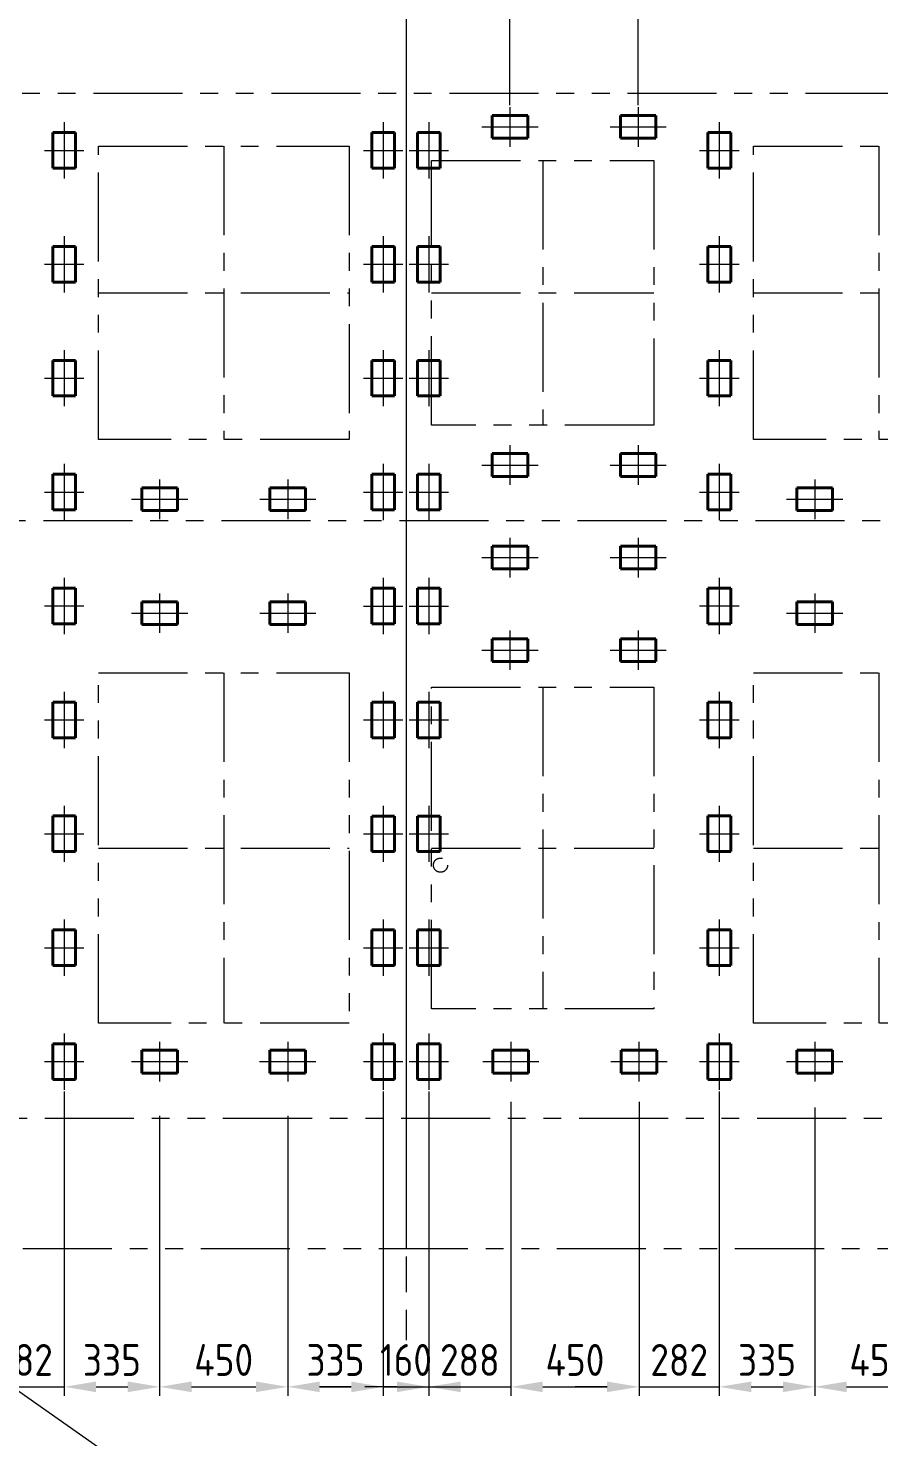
# Model space of a CAD drawing. Header units: millimetres. Extents: x 52110 to 400893, y -153728 to 31997.
# Drawn here: x 216234 to 219221, y -91424 to -86477 of the extents above; entities that cross this region are included whole.
import ezdxf

# ---------------------------------------------------------------- set-up
doc = ezdxf.new("R2010")
doc.units = ezdxf.units.MM
doc.header["$LTSCALE"] = 500
for name, pattern in [('CENTER', [2, 1.25, -0.25, 0.25, -0.25]), ('DASHED2', [0.375, 0.25, -0.125]), ('PHANTOM2', [1.25, 0.625, -0.125, 0.125, -0.125, 0.125, -0.125])]:
    doc.linetypes.add(name, pattern=pattern)
for name, color, linetype, lineweight in [('2D', 4, 'PHANTOM2', 20), ('SHI', 7, 'Continuous', 40), ('WEN', 3, 'Continuous', 20), ('XU', 6, 'DASHED2', 20), ('ZHONG', 1, 'CENTER', 20)]:
    doc.layers.add(name, color=color, linetype=linetype, lineweight=lineweight)
doc.styles.add('GB', font='gbenor.shx', dxfattribs={"bigfont": 'gbcbig.shx'})
doc.dimstyles.new('ISO-25$0', dxfattribs={"dimscale": 40, "dimtxt": 3.5, "dimasz": 3.5, "dimexe": 1, "dimexo": 0.2, "dimgap": 1.2, "dimtad": 1, "dimtoh": 1, "dimdec": 1, "dimzin": 9, "dimdsep": 46, "dimtxsty": 'GB', "dimcen": 0, "dimclrd": 3, "dimclre": 3, "dimclrt": 256, "dimadec": 0, "dimazin": 2, "dimtfac": 1, "dimtdec": 1, "dimtix": 1, "dimtmove": 0, "dimatfit": 3, "dimldrblk": 'DOTSMALL', "dimfxl": 0, "dimlwd": -1, "dimlwe": 20, "dimarcsym": 0})

# ---------------------------------------------------------------- blocks, each defined once
blk = doc.blocks.new('A$C757A3AD5')
at = {"layer": '2D'}
for points in [[(1020, 3140), (1900, 3140), (1900, 2110), (1020, 2110)], [(-110, 3090), (670, 3090), (670, 2160), (-110, 2160)], [(1020, 1290), (1900, 1290), (1900, 60), (1020, 60)], [(-110, 1240), (670, 1240), (670, 110), (-110, 110)]]:
    blk.add_lwpolyline(points, close=True, dxfattribs=at)
at = {"layer": 'ZHONG', "color": 1, "ltscale": 0.5}
for p, q in [((1460, 3140), (1460, 2110)), ((280, 3090), (280, 2160)), ((-110, 2625), (670, 2625)), ((1020, 2625), (1900, 2625)), ((1460, 1290), (1460, 60)), ((280, 1240), (280, 110)), ((-110, 675), (670, 675)), ((1020, 675), (1900, 675))]:
    blk.add_line(p, q, dxfattribs=at)
blk = doc.blocks.new('A$C5B802F15')
at = {"layer": 'SHI', "color": 3}
for p, q in [((3680.1, 2810.6), (3760.1, 2810.6)), ((3680.1, 2685.6), (3680.1, 2810.6)), ((3760.1, 2810.6), (3760.1, 2685.6)), ((3760.1, 2685.6), (3680.1, 2685.6))]:
    blk.add_line(p, q, dxfattribs=at)
at = {"layer": 'ZHONG'}
for p, q in [((3720.1, 2846.8), (3720.1, 2649.3)), ((3650.7, 2748.1), (3789.6, 2748.1))]:
    blk.add_line(p, q, dxfattribs=at)
blk = doc.blocks.new('A$C437F63FB')
at = {"layer": 'XU'}
blk.add_line((149.5, 2283.5), (149.5, -2322.7), dxfattribs=at)
at = {"layer": 'WEN'}
for p in [(-3650.7, -893), (-3490.7, -893), (-3650.7, -1293), (-3490.7, -1293), (-3650.7, -1693), (-3490.7, -1693), (-3650.7, -2093), (-3650.7, -2093), (-3490.7, -2093), (-3490.7, -2093), (-3650.7, -2493), (-3490.7, -2493), (-3650.7, -2893), (-3490.7, -2893), (-3650.7, -3293), (-3490.7, -3293), (-3650.7, -3693), (-3490.7, -3693), (-3650.7, -4093), (-3490.7, -4093)]:
    blk.add_blockref('A$C5B802F15', p, dxfattribs=at)
blk = doc.blocks.new('A$C28FB080F')
at = {"layer": 'WEN'}
for p in [(-3650.7, 745.4), (-3650.7, 345.4), (-3650.7, -54.6), (-3650.7, -454.6), (-3650.7, -454.6), (-3650.7, -854.6), (-3650.7, -1254.6), (-3650.7, -1654.6), (-3650.7, -2054.6), (-3650.7, -2454.6)]:
    blk.add_blockref('A$C5B802F15', p, dxfattribs=at)
blk = doc.blocks.new('A$C211F6658')
at = {"layer": 'SHI'}
for p, q in [((-62.5, 40), (-62.5, -40)), ((62.5, 40), (-62.5, 40)), ((62.5, -40), (62.5, 40)), ((-62.5, -40), (62.5, -40))]:
    blk.add_line(p, q, dxfattribs=at)
at = {"layer": 'ZHONG'}
for p, q in [((0, 69.5), (0, -69.5)), ((-98.7, 0), (98.7, 0))]:
    blk.add_line(p, q, dxfattribs=at)
blk = doc.blocks.new('*D696')
at = {"layer": 'Defpoints', "color": 0}
for p in [(218375.7, -86021.6), (217925.7, -86754.3), (218375.7, -86754.3)]:
    blk.add_point(p, dxfattribs=at)
at = {"layer": 'WEN', "color": 3, "linetype": 'ByBlock', "lineweight": 20}
for p, q in [((217925.7, -86747.9), (217925.7, -85989.6)), ((218375.7, -86747.9), (218375.7, -85989.6))]:
    blk.add_line(p, q, dxfattribs=at)
at = {"layer": 'WEN', "color": 3, "linetype": 'ByBlock'}
blk.add_line((218037.7, -86021.6), (218263.7, -86021.6), dxfattribs=at)
at = {"layer": 'WEN', "color": 3}
for points in [[(218037.7, -86002.9), (218037.7, -86040.3), (217925.7, -86021.6)], [(218263.7, -86002.9), (218263.7, -86040.3), (218375.7, -86021.6)]]:
    blk.add_solid(points, dxfattribs=at)
at = {"layer": 'WEN', "insert": (218150.7, -85927.2), "char_height": 112, "attachment_point": 5, "style": 'GB'}
blk.add_mtext('450', dxfattribs=at)
blk = doc.blocks.new('_DotSmall')
at = {"color": 0, "linetype": 'ByBlock', "const_width": 0.5}
blk.add_lwpolyline([(-0.0625, 0, 1), (0.0625, 0, 1)], format="xyb", close=True, dxfattribs=at)
blk = doc.blocks.new('*D974')
at = {"layer": 'Defpoints', "color": 0}
for p in [(216360.7, -90205.1), (216078.8, -90240.8), (216360.7, -91248.4)]:
    blk.add_point(p, dxfattribs=at)
at = {"layer": 'WEN', "color": 3, "linetype": 'ByBlock', "lineweight": 20}
for p, q in [((216360.7, -90211.5), (216360.7, -91280.4)), ((216078.8, -90247.2), (216078.8, -91280.4))]:
    blk.add_line(p, q, dxfattribs=at)
at = {"layer": 'WEN', "color": 3, "linetype": 'ByBlock'}
for p, q in [((215966.8, -91248.4), (215854.8, -91248.4)), ((216078.8, -91248.4), (216360.7, -91248.4)), ((216472.7, -91248.4), (216584.7, -91248.4))]:
    blk.add_line(p, q, dxfattribs=at)
at = {"layer": 'WEN', "color": 3}
for points in [[(215966.8, -91229.8), (215966.8, -91267.1), (216078.8, -91248.4)], [(216472.7, -91229.8), (216472.7, -91267.1), (216360.7, -91248.4)]]:
    blk.add_solid(points, dxfattribs=at)
at = {"layer": 'WEN', "insert": (216219.7, -91154), "char_height": 112, "attachment_point": 5, "style": 'GB'}
blk.add_mtext('282', dxfattribs=at)
blk = doc.blocks.new('*D975')
at = {"layer": 'Defpoints', "color": 0}
for p in [(216360.7, -90205.1), (216695.7, -90290.8), (216695.7, -91248.4)]:
    blk.add_point(p, dxfattribs=at)
at = {"layer": 'WEN', "color": 3, "linetype": 'ByBlock', "lineweight": 20}
for p, q in [((216360.7, -90211.5), (216360.7, -91280.4)), ((216695.7, -90297.2), (216695.7, -91280.4))]:
    blk.add_line(p, q, dxfattribs=at)
at = {"layer": 'WEN', "color": 3, "linetype": 'ByBlock'}
blk.add_line((216472.7, -91248.4), (216583.7, -91248.4), dxfattribs=at)
at = {"layer": 'WEN', "color": 3}
for points in [[(216472.7, -91229.8), (216472.7, -91267.1), (216360.7, -91248.4)], [(216583.7, -91229.8), (216583.7, -91267.1), (216695.7, -91248.4)]]:
    blk.add_solid(points, dxfattribs=at)
at = {"layer": 'WEN', "insert": (216528.2, -91154), "char_height": 112, "attachment_point": 5, "style": 'GB'}
blk.add_mtext('335', dxfattribs=at)
blk = doc.blocks.new('*D976')
at = {"layer": 'Defpoints', "color": 0}
for p in [(216695.7, -90290.8), (217145.7, -90290.8), (217145.7, -91248.4)]:
    blk.add_point(p, dxfattribs=at)
at = {"layer": 'WEN', "color": 3, "linetype": 'ByBlock', "lineweight": 20}
for p, q in [((216695.7, -90297.2), (216695.7, -91280.4)), ((217145.7, -90297.2), (217145.7, -91280.4))]:
    blk.add_line(p, q, dxfattribs=at)
at = {"layer": 'WEN', "color": 3, "linetype": 'ByBlock'}
blk.add_line((216807.7, -91248.4), (217033.7, -91248.4), dxfattribs=at)
at = {"layer": 'WEN', "color": 3}
for points in [[(216807.7, -91229.8), (216807.7, -91267.1), (216695.7, -91248.4)], [(217033.7, -91229.8), (217033.7, -91267.1), (217145.7, -91248.4)]]:
    blk.add_solid(points, dxfattribs=at)
at = {"layer": 'WEN', "insert": (216920.7, -91154), "char_height": 112, "attachment_point": 5, "style": 'GB'}
blk.add_mtext('450', dxfattribs=at)
blk = doc.blocks.new('*D977')
at = {"layer": 'Defpoints', "color": 0}
for p in [(217480.7, -90205.1), (217145.7, -90290.8), (217480.7, -91248.4)]:
    blk.add_point(p, dxfattribs=at)
at = {"layer": 'WEN', "color": 3, "linetype": 'ByBlock', "lineweight": 20}
for p, q in [((217480.7, -90211.5), (217480.7, -91280.4)), ((217145.7, -90297.2), (217145.7, -91280.4))]:
    blk.add_line(p, q, dxfattribs=at)
at = {"layer": 'WEN', "color": 3, "linetype": 'ByBlock'}
blk.add_line((217257.7, -91248.4), (217368.7, -91248.4), dxfattribs=at)
at = {"layer": 'WEN', "color": 3}
for points in [[(217257.7, -91229.8), (217257.7, -91267.1), (217145.7, -91248.4)], [(217368.7, -91229.8), (217368.7, -91267.1), (217480.7, -91248.4)]]:
    blk.add_solid(points, dxfattribs=at)
at = {"layer": 'WEN', "insert": (217313.2, -91154), "char_height": 112, "attachment_point": 5, "style": 'GB'}
blk.add_mtext('335', dxfattribs=at)
blk = doc.blocks.new('*D978')
at = {"layer": 'Defpoints', "color": 0}
for p in [(217480.7, -90205.1), (217640.7, -90205.1), (217640.7, -91248.4)]:
    blk.add_point(p, dxfattribs=at)
at = {"layer": 'WEN', "color": 3, "linetype": 'ByBlock', "lineweight": 20}
for p, q in [((217480.7, -90211.5), (217480.7, -91280.4)), ((217640.7, -90211.5), (217640.7, -91280.4))]:
    blk.add_line(p, q, dxfattribs=at)
at = {"layer": 'WEN', "color": 3, "linetype": 'ByBlock'}
for p, q in [((217368.7, -91248.4), (217256.7, -91248.4)), ((217480.7, -91248.4), (217640.7, -91248.4)), ((217752.7, -91248.4), (217864.7, -91248.4))]:
    blk.add_line(p, q, dxfattribs=at)
at = {"layer": 'WEN', "color": 3}
for points in [[(217368.7, -91229.8), (217368.7, -91267.1), (217480.7, -91248.4)], [(217752.7, -91229.8), (217752.7, -91267.1), (217640.7, -91248.4)]]:
    blk.add_solid(points, dxfattribs=at)
at = {"layer": 'WEN', "insert": (217560.7, -91154), "char_height": 112, "attachment_point": 5, "style": 'GB'}
blk.add_mtext('160', dxfattribs=at)
blk = doc.blocks.new('*D979')
at = {"layer": 'Defpoints', "color": 0}
for p in [(217640.7, -90205.1), (217928.8, -90240.8), (217928.8, -91248.4)]:
    blk.add_point(p, dxfattribs=at)
at = {"layer": 'WEN', "color": 3, "linetype": 'ByBlock', "lineweight": 20}
for p, q in [((217640.7, -90211.5), (217640.7, -91280.4)), ((217928.8, -90247.2), (217928.8, -91280.4))]:
    blk.add_line(p, q, dxfattribs=at)
at = {"layer": 'WEN', "color": 3, "linetype": 'ByBlock'}
for p, q in [((217528.7, -91248.4), (217416.7, -91248.4)), ((217640.7, -91248.4), (217928.8, -91248.4)), ((218040.8, -91248.4), (218152.8, -91248.4))]:
    blk.add_line(p, q, dxfattribs=at)
at = {"layer": 'WEN', "color": 3}
for points in [[(217528.7, -91229.8), (217528.7, -91267.1), (217640.7, -91248.4)], [(218040.8, -91229.8), (218040.8, -91267.1), (217928.8, -91248.4)]]:
    blk.add_solid(points, dxfattribs=at)
at = {"layer": 'WEN', "insert": (217784.7, -91154), "char_height": 112, "attachment_point": 5, "style": 'GB'}
blk.add_mtext('288', dxfattribs=at)
blk = doc.blocks.new('*D980')
at = {"layer": 'Defpoints', "color": 0}
for p in [(217928.8, -90240.8), (218378.8, -90240.8), (218378.8, -91248.4)]:
    blk.add_point(p, dxfattribs=at)
at = {"layer": 'WEN', "color": 3, "linetype": 'ByBlock', "lineweight": 20}
for p, q in [((217928.8, -90247.2), (217928.8, -91280.4)), ((218378.8, -90247.2), (218378.8, -91280.4))]:
    blk.add_line(p, q, dxfattribs=at)
at = {"layer": 'WEN', "color": 3, "linetype": 'ByBlock'}
blk.add_line((218040.8, -91248.4), (218266.8, -91248.4), dxfattribs=at)
at = {"layer": 'WEN', "color": 3}
for points in [[(218040.8, -91229.8), (218040.8, -91267.1), (217928.8, -91248.4)], [(218266.8, -91229.8), (218266.8, -91267.1), (218378.8, -91248.4)]]:
    blk.add_solid(points, dxfattribs=at)
at = {"layer": 'WEN', "insert": (218153.8, -91154), "char_height": 112, "attachment_point": 5, "style": 'GB'}
blk.add_mtext('450', dxfattribs=at)
blk = doc.blocks.new('*D981')
at = {"layer": 'Defpoints', "color": 0}
for p in [(218660.7, -90205.1), (218378.8, -90240.8), (218660.7, -91248.4)]:
    blk.add_point(p, dxfattribs=at)
at = {"layer": 'WEN', "color": 3, "linetype": 'ByBlock', "lineweight": 20}
for p, q in [((218660.7, -90211.5), (218660.7, -91280.4)), ((218378.8, -90247.2), (218378.8, -91280.4))]:
    blk.add_line(p, q, dxfattribs=at)
at = {"layer": 'WEN', "color": 3, "linetype": 'ByBlock'}
for p, q in [((218266.8, -91248.4), (218154.8, -91248.4)), ((218378.8, -91248.4), (218660.7, -91248.4)), ((218772.7, -91248.4), (218884.7, -91248.4))]:
    blk.add_line(p, q, dxfattribs=at)
at = {"layer": 'WEN', "color": 3}
for points in [[(218266.8, -91229.8), (218266.8, -91267.1), (218378.8, -91248.4)], [(218772.7, -91229.8), (218772.7, -91267.1), (218660.7, -91248.4)]]:
    blk.add_solid(points, dxfattribs=at)
at = {"layer": 'WEN', "insert": (218519.7, -91154), "char_height": 112, "attachment_point": 5, "style": 'GB'}
blk.add_mtext('282', dxfattribs=at)
blk = doc.blocks.new('*D982')
at = {"layer": 'Defpoints', "color": 0}
for p in [(218660.7, -90205.1), (218995.7, -90261.3), (218995.7, -91248.4)]:
    blk.add_point(p, dxfattribs=at)
at = {"layer": 'WEN', "color": 3, "linetype": 'ByBlock', "lineweight": 20}
for p, q in [((218660.7, -90211.5), (218660.7, -91280.4)), ((218995.7, -90267.7), (218995.7, -91280.4))]:
    blk.add_line(p, q, dxfattribs=at)
at = {"layer": 'WEN', "color": 3, "linetype": 'ByBlock'}
blk.add_line((218772.7, -91248.4), (218883.7, -91248.4), dxfattribs=at)
at = {"layer": 'WEN', "color": 3}
for points in [[(218772.7, -91229.8), (218772.7, -91267.1), (218660.7, -91248.4)], [(218883.7, -91229.8), (218883.7, -91267.1), (218995.7, -91248.4)]]:
    blk.add_solid(points, dxfattribs=at)
at = {"layer": 'WEN', "insert": (218828.2, -91154), "char_height": 112, "attachment_point": 5, "style": 'GB'}
blk.add_mtext('335', dxfattribs=at)
blk = doc.blocks.new('*D983')
at = {"layer": 'Defpoints', "color": 0}
for p in [(218995.7, -90261.3), (219445.7, -90290.8), (219445.7, -91248.4)]:
    blk.add_point(p, dxfattribs=at)
at = {"layer": 'WEN', "color": 3, "linetype": 'ByBlock', "lineweight": 20}
for p, q in [((218995.7, -90267.7), (218995.7, -91280.4)), ((219445.7, -90297.2), (219445.7, -91280.4))]:
    blk.add_line(p, q, dxfattribs=at)
at = {"layer": 'WEN', "color": 3, "linetype": 'ByBlock'}
blk.add_line((219107.7, -91248.4), (219333.7, -91248.4), dxfattribs=at)
at = {"layer": 'WEN', "color": 3}
for points in [[(219107.7, -91229.8), (219107.7, -91267.1), (218995.7, -91248.4)], [(219333.7, -91229.8), (219333.7, -91267.1), (219445.7, -91248.4)]]:
    blk.add_solid(points, dxfattribs=at)
at = {"layer": 'WEN', "insert": (219220.7, -91154), "char_height": 112, "attachment_point": 5, "style": 'GB'}
blk.add_mtext('450', dxfattribs=at)

msp = doc.modelspace()

# ---------------------------------------------------------------- linework, layer by layer
at = {"layer": '2D'}
for p, q in [((232400.73524, -86706.32185), (211505.73524, -86706.32185)), ((211912.73524, -88206.3152), (231940.67763, -88206.3152)), ((232230.73524, -90306.32185), (211679.73524, -90306.32185)), ((211215.73542, -90762.32185), (232700.73524, -90762.32185))]:
    msp.add_line(p, q, dxfattribs=at)
at = {"layer": 'WEN'}
msp.add_line((205489.78782, -83735.7778), (238729.78782, -107095.7778), dxfattribs=at)
at = {"layer": 'XU'}
msp.add_line((217560.73863, -86356.32185), (217560.73863, -90762.32185), dxfattribs=at)
msp.add_circle((217681.73863, -89416.3152), 25, dxfattribs=at)

# ---------------------------------------------------------------- block references
at = {"layer": 'SHI'}
for p in [(217925.73863, -86823.81852), (218375.73863, -86823.81852), (217925.73863, -88011.3152), (218375.73863, -88011.3152), (216695.73863, -88131.3152), (217145.73863, -88131.3152), (218995.73863, -88131.3152), (217925.73863, -88336.3152), (218375.73863, -88336.3152), (216695.73863, -88531.3152), (217145.73863, -88531.3152), (218995.73863, -88531.3152), (217925.73863, -88661.3152), (218375.73863, -88661.3152), (216695.55451, -90106.32185), (217145.55451, -90106.32185), (217928.57129, -90106.32185), (218378.57129, -90106.32185), (218995.55451, -90106.32185)]:
    msp.add_blockref('A$C211F6658', p, dxfattribs=at)
at = {"layer": 'WEN'}
for name, p in [('A$C437F63FB', (217411.24863, -88761.39625)), ('A$C28FB080F', (216291.24871, -90399.76143)), ('A$C28FB080F', (218591.24871, -90399.76143)), ('A$C757A3AD5', (215460.73839, -90031.31521)), ('A$C757A3AD5', (217760.73839, -90031.31521))]:
    msp.add_blockref(name, p, dxfattribs=at)

# ---------------------------------------------------------------- dimensions: what is measured, and where the dimension line sits
for base, p1, p2, picture, middle in [((218375.73863, -86021.59152), (217925.73863, -86754.32846), (218375.73863, -86754.32846), '*D696', (218150.73863, -85927.19152)), ((216360.73863, -91248.41801), (216078.75541, -90240.80526), (216360.73863, -90205.05807), '*D974', (216219.74702, -91154.01801)), ((216695.73863, -91248.41801), (216360.73863, -90205.05807), (216695.73863, -90290.80526), '*D975', (216528.23863, -91154.01801)), ((217480.73863, -91248.41801), (217145.73863, -90290.80526), (217480.73863, -90205.05807), '*D977', (217313.23863, -91154.01801)), ((217640.73863, -91248.41801), (217480.73863, -90205.05807), (217640.73863, -90205.05807), '*D978', (217560.73863, -91154.01801)), ((217928.75541, -91248.41801), (217640.73863, -90205.05807), (217928.75541, -90240.80526), '*D979', (217784.74702, -91154.01801)), ((218660.73863, -91248.41801), (218378.75541, -90240.80526), (218660.73863, -90205.05807), '*D981', (218519.74702, -91154.01801)), ((218995.73863, -91248.41801), (218660.73863, -90205.05807), (218995.73863, -90261.3152), '*D982', (218828.23863, -91154.01801)), ((218378.75541, -91248.41801), (217928.75541, -90240.80526), (218378.75541, -90240.80526), '*D980', (218153.75541, -91154.01801)), ((219445.73863, -91248.41801), (218995.73863, -90261.3152), (219445.73863, -90290.80526), '*D983', (219220.73863, -91154.01801)), ((217145.73863, -91248.41801), (216695.73863, -90290.80526), (217145.73863, -90290.80526), '*D976', (216920.73863, -91154.01801))]:
    dim = msp.add_linear_dim(base=base, p1=p1, p2=p2, dimstyle='ISO-25$0', override={"dimscale": 32, "dimtmove": 1, "dimatfit": 0, "dimfxl": 1.25}, dxfattribs=at)
    dim.commit()
    dim.dimension.update_dxf_attribs({"geometry": picture, "text_midpoint": middle})

doc.saveas('drawing.dxf')
